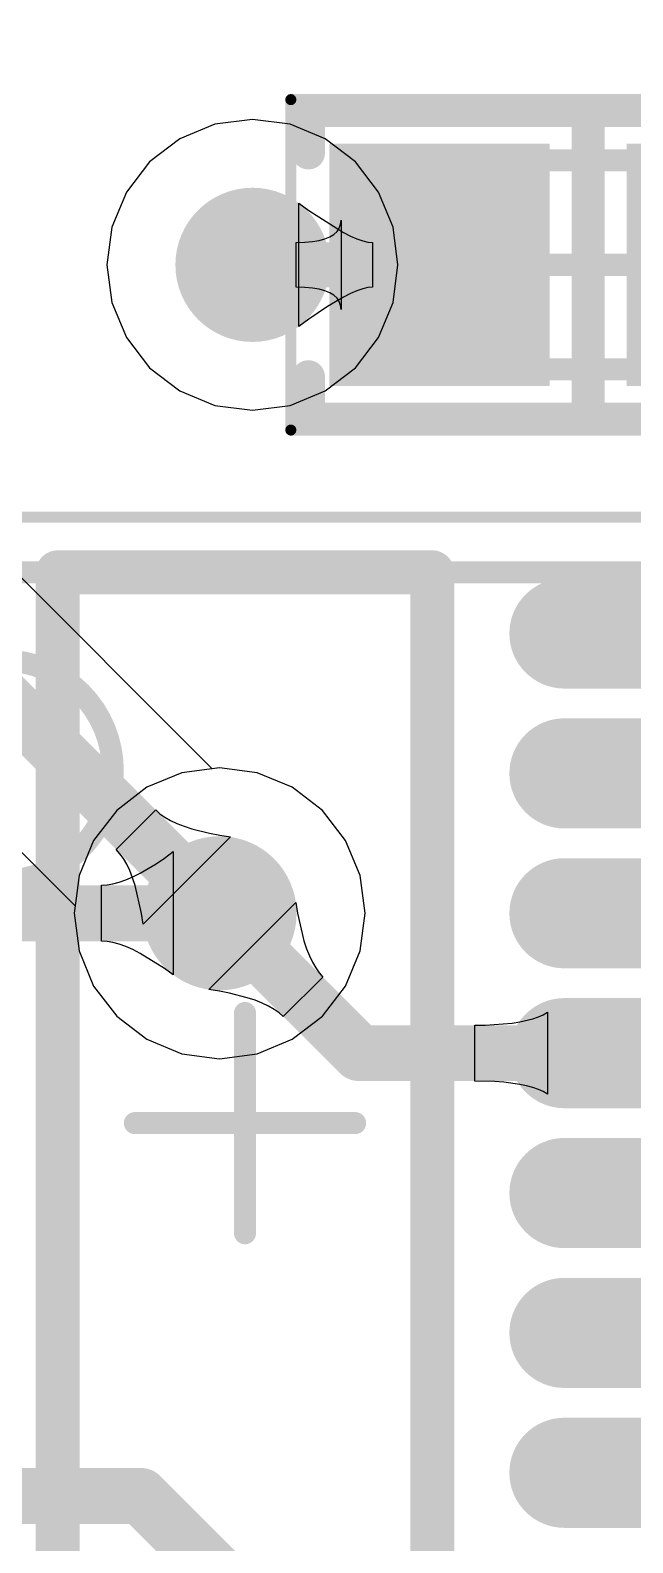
# Model space of a CAD drawing. Header units: inches. Extents: x -0.01 to 3.94, y -0.06 to 4.68.
# Drawn here: x 1.0203 to 1.128, y 2.8516 to 3.1219 of the extents above; entities that cross this region are included whole.
import ezdxf

# ---------------------------------------------------------------- set-up
doc = ezdxf.new("R2010")
doc.units = ezdxf.units.IN
doc.header["$MEASUREMENT"] = 0
for name, color, linetype in [('Bottom Layer', 5, 'Continuous'), ('Int1 -GND)', 16, 'Continuous'), ('Int2 -PWR)', 76, 'Continuous'), ('Top 3D Body', 56, 'Continuous'), ('Top Courtyard', 56, 'Continuous'), ('Top Layer', 1, 'Continuous'), ('Top Overlay', 2, 'Continuous'), ('Top Paste', 8, 'Continuous'), ('Top Solder', 216, 'Continuous'), ('Via Holes', 16, 'Continuous')]:
    doc.layers.add(name, color=color, linetype=linetype)

# ---------------------------------------------------------------- blocks, each defined once
blk = doc.blocks.new('517EE8A2_9FD8_4174_996D_BDBF76CA3EEB_431')
at = {"layer": 'Top Layer'}
h = blk.add_hatch(color=1, dxfattribs=at)
edge = h.paths.add_edge_path()
edge.add_arc((0.12992205, 0.0874998), 0.007874, 270, 450)
edge.add_line((0.12992205, 0.09537380000000001), (0.05708735000000001, 0.09537380000000001))
edge.add_arc((0.05708735, 0.0874998), 0.007874, 90, 270)
edge.add_line((0.05708735, 0.0796258), (0.12992205, 0.0796258))
h = blk.add_hatch(color=1, dxfattribs=at)
edge = h.paths.add_edge_path()
edge.add_arc((0.12992205, 0.0624998), 0.007874, 270, 450)
edge.add_line((0.12992205, 0.0703738), (0.05708735000000001, 0.0703738))
edge.add_arc((0.05708735, 0.0624998), 0.007874, 90, 270)
edge.add_line((0.05708735, 0.0546258), (0.12992205, 0.0546258))
h = blk.add_hatch(color=1, dxfattribs=at)
edge = h.paths.add_edge_path()
edge.add_arc((0.12992205, 0.0374998), 0.007874, 270, 450)
edge.add_line((0.12992205, 0.0453738), (0.05708735000000001, 0.0453738))
edge.add_arc((0.05708735, 0.0374998), 0.007874, 90, 270)
edge.add_line((0.05708735, 0.0296258), (0.12992205, 0.0296258))
h = blk.add_hatch(color=1, dxfattribs=at)
edge = h.paths.add_edge_path()
edge.add_arc((0.12992205, 0.0124998), 0.007874, 270, 450)
edge.add_line((0.12992205, 0.0203738), (0.05708735000000001, 0.0203738))
edge.add_arc((0.05708735, 0.0124998), 0.007874, 90, 270)
edge.add_line((0.05708735, 0.004625800000000003), (0.12992205, 0.004625799999999996))
h = blk.add_hatch(color=1, dxfattribs=at)
edge = h.paths.add_edge_path()
edge.add_arc((0.12992205, -0.0125002), 0.007874, 270, 450)
edge.add_line((0.12992205, -0.004626200000000002), (0.05708735000000001, -0.004626199999999997))
edge.add_arc((0.05708735, -0.0125002), 0.007874, 90, 270)
edge.add_line((0.05708735, -0.0203742), (0.12992205, -0.0203742))
h = blk.add_hatch(color=1, dxfattribs=at)
edge = h.paths.add_edge_path()
edge.add_arc((0.12992205, -0.0375002), 0.007874, 270, 450)
edge.add_line((0.12992205, -0.0296262), (0.05708735000000001, -0.0296262))
edge.add_arc((0.05708735, -0.0375002), 0.007874, 90, 270)
edge.add_line((0.05708735, -0.0453742), (0.12992205, -0.0453742))
h = blk.add_hatch(color=1, dxfattribs=at)
edge = h.paths.add_edge_path()
edge.add_arc((0.12992205, -0.0625002), 0.007874, 270, 450)
edge.add_line((0.12992205, -0.05462620000000001), (0.05708735000000001, -0.05462620000000001))
edge.add_arc((0.05708735, -0.0625002), 0.007874, 90, 270)
edge.add_line((0.05708735, -0.07037420000000001), (0.12992205, -0.07037420000000001))
at = {"layer": 'Top Paste'}
h = blk.add_hatch(color=8, dxfattribs=at)
edge = h.paths.add_edge_path()
edge.add_arc((0.12992205, 0.0874998), 0.007874, 270, 450)
edge.add_line((0.12992205, 0.09537380000000001), (0.05708735000000001, 0.09537380000000001))
edge.add_arc((0.05708735, 0.0874998), 0.007874, 90, 270)
edge.add_line((0.05708735, 0.0796258), (0.12992205, 0.0796258))
h = blk.add_hatch(color=8, dxfattribs=at)
edge = h.paths.add_edge_path()
edge.add_arc((0.12992205, 0.0624998), 0.007874, 270, 450)
edge.add_line((0.12992205, 0.0703738), (0.05708735000000001, 0.0703738))
edge.add_arc((0.05708735, 0.0624998), 0.007874, 90, 270)
edge.add_line((0.05708735, 0.0546258), (0.12992205, 0.0546258))
h = blk.add_hatch(color=8, dxfattribs=at)
edge = h.paths.add_edge_path()
edge.add_arc((0.12992205, 0.0374998), 0.007874, 270, 450)
edge.add_line((0.12992205, 0.0453738), (0.05708735000000001, 0.0453738))
edge.add_arc((0.05708735, 0.0374998), 0.007874, 90, 270)
edge.add_line((0.05708735, 0.0296258), (0.12992205, 0.0296258))
h = blk.add_hatch(color=8, dxfattribs=at)
edge = h.paths.add_edge_path()
edge.add_arc((0.12992205, 0.0124998), 0.007874, 270, 450)
edge.add_line((0.12992205, 0.0203738), (0.05708735000000001, 0.0203738))
edge.add_arc((0.05708735, 0.0124998), 0.007874, 90, 270)
edge.add_line((0.05708735, 0.004625800000000003), (0.12992205, 0.004625799999999996))
h = blk.add_hatch(color=8, dxfattribs=at)
edge = h.paths.add_edge_path()
edge.add_arc((0.12992205, -0.0125002), 0.007874, 270, 450)
edge.add_line((0.12992205, -0.004626200000000002), (0.05708735000000001, -0.004626199999999997))
edge.add_arc((0.05708735, -0.0125002), 0.007874, 90, 270)
edge.add_line((0.05708735, -0.0203742), (0.12992205, -0.0203742))
h = blk.add_hatch(color=8, dxfattribs=at)
edge = h.paths.add_edge_path()
edge.add_arc((0.12992205, -0.0375002), 0.007874, 270, 450)
edge.add_line((0.12992205, -0.0296262), (0.05708735000000001, -0.0296262))
edge.add_arc((0.05708735, -0.0375002), 0.007874, 90, 270)
edge.add_line((0.05708735, -0.0453742), (0.12992205, -0.0453742))
h = blk.add_hatch(color=8, dxfattribs=at)
edge = h.paths.add_edge_path()
edge.add_arc((0.12992205, -0.0625002), 0.007874, 270, 450)
edge.add_line((0.12992205, -0.05462620000000001), (0.05708735000000001, -0.05462620000000001))
edge.add_arc((0.05708735, -0.0625002), 0.007874, 90, 270)
edge.add_line((0.05708735, -0.07037420000000001), (0.12992205, -0.07037420000000001))
at = {"layer": 'Top Solder'}
h = blk.add_hatch(color=216, dxfattribs=at)
edge = h.paths.add_edge_path()
edge.add_arc((0.12992205, 0.0874998), 0.0098425, 270, 450)
edge.add_line((0.12992205, 0.0973423), (0.05708735000000001, 0.0973423))
edge.add_arc((0.05708735, 0.0874998), 0.0098425, 90, 270)
edge.add_line((0.05708735, 0.0776573), (0.12992205, 0.0776573))
h = blk.add_hatch(color=216, dxfattribs=at)
edge = h.paths.add_edge_path()
edge.add_arc((0.12992205, 0.0624998), 0.0098425, 270, 450)
edge.add_line((0.12992205, 0.0723423), (0.05708735000000001, 0.0723423))
edge.add_arc((0.05708735, 0.0624998), 0.0098425, 90, 270)
edge.add_line((0.05708735, 0.0526573), (0.12992205, 0.0526573))
h = blk.add_hatch(color=216, dxfattribs=at)
edge = h.paths.add_edge_path()
edge.add_arc((0.12992205, 0.0374998), 0.0098425, 270, 450)
edge.add_line((0.12992205, 0.0473423), (0.05708735000000001, 0.0473423))
edge.add_arc((0.05708735, 0.0374998), 0.0098425, 90, 270)
edge.add_line((0.05708735, 0.0276573), (0.12992205, 0.0276573))
h = blk.add_hatch(color=216, dxfattribs=at)
edge = h.paths.add_edge_path()
edge.add_arc((0.12992205, 0.0124998), 0.0098425, 270, 450)
edge.add_line((0.12992205, 0.0223423), (0.05708735000000001, 0.0223423))
edge.add_arc((0.05708735, 0.0124998), 0.0098425, 90, 270)
edge.add_line((0.05708735, 0.002657300000000003), (0.12992205, 0.002657299999999996))
h = blk.add_hatch(color=216, dxfattribs=at)
edge = h.paths.add_edge_path()
edge.add_arc((0.12992205, -0.0125002), 0.0098425, 270, 450)
edge.add_line((0.12992205, -0.002657700000000002), (0.05708735000000001, -0.002657699999999997))
edge.add_arc((0.05708735, -0.0125002), 0.0098425, 90, 270)
edge.add_line((0.05708735, -0.0223427), (0.12992205, -0.0223427))
h = blk.add_hatch(color=216, dxfattribs=at)
edge = h.paths.add_edge_path()
edge.add_arc((0.12992205, -0.0375002), 0.0098425, 270, 450)
edge.add_line((0.12992205, -0.0276577), (0.05708735000000001, -0.0276577))
edge.add_arc((0.05708735, -0.0375002), 0.0098425, 90, 270)
edge.add_line((0.05708735, -0.0473427), (0.12992205, -0.0473427))
h = blk.add_hatch(color=216, dxfattribs=at)
edge = h.paths.add_edge_path()
edge.add_arc((0.12992205, -0.0625002), 0.0098425, 270, 450)
edge.add_line((0.12992205, -0.0526577), (0.05708735000000001, -0.0526577))
edge.add_arc((0.05708735, -0.0625002), 0.0098425, 90, 270)
edge.add_line((0.05708735, -0.07234270000000001), (0.12992205, -0.07234270000000001))
at = {"layer": 'Top 3D Body'}
blk.add_lwpolyline([(-0.0787393, 0.0984258, 0.003937, 0.003937, 0), (0.0787407, 0.0984258, 0.003937, 0.003937, 0)], format="xyseb", dxfattribs=at)
for points in [[(-0.023622, 0.0629921, 0.003937, 0.003937, 1), (-0.062992, 0.0629921, 0.003937, 0.003937, 1)], [(-0.0246062, 0.0629921, 0.0019685, 0.0019685, 1), (-0.0226378, 0.0629921, 0.0019685, 0.0019685, 1)]]:
    blk.add_lwpolyline(points, format="xyseb", close=True, dxfattribs=at)
at = {"layer": 'Top Courtyard'}
for points in [[(-0.1476373, 0.1082678, 0.0019685, 0.0019685, 0), (0.1476387, 0.1082678, 0.0019685, 0.0019685, 0)], [(7e-07, -0.0196842, 0.003937, 0.003937, 0), (7e-07, 0.0196858, 0.003937, 0.003937, 0)], [(-0.0196853, -2e-07, 0.003937, 0.003937, 0), (0.0196847, -2e-07, 0.003937, 0.003937, 0)]]:
    blk.add_lwpolyline(points, format="xyseb", dxfattribs=at)
for points in [[(-0.0009835, 0.0196858, 0.0019685, 0.0019685, 1), (0.0009849, 0.0196858, 0.0019685, 0.0019685, 1)], [(-0.0206695, -2e-07, 0.0019685, 0.0019685, 1), (-0.0187011, -2e-07, 0.0019685, 0.0019685, 1)], [(0.0187005, -2e-07, 0.0019685, 0.0019685, 1), (0.0206689, -2e-07, 0.0019685, 0.0019685, 1)], [(-0.0009835, -0.0196842, 0.0019685, 0.0019685, 1), (0.0009849, -0.0196842, 0.0019685, 0.0019685, 1)]]:
    blk.add_lwpolyline(points, format="xyseb", close=True, dxfattribs=at)
at = {"layer": 'Top Overlay'}
for points in [[(-0.0334653, -0.0984242, 0.007874, 0.007874, 0), (-0.0334653, 0.0984258, 0.007874, 0.007874, 0)], [(-0.0334653, 0.0984258, 0.007874, 0.007874, 0), (0.0334647, 0.0984258, 0.007874, 0.007874, 0)], [(0.0334647, -0.0984242, 0.007874, 0.007874, 0), (0.0334647, 0.0984258, 0.007874, 0.007874, 0)]]:
    blk.add_lwpolyline(points, format="xyseb", dxfattribs=at)
for points in [[(-0.0354338, 0.0984258, 0.003937, 0.003937, 1), (-0.0314968, 0.0984258, 0.003937, 0.003937, 1)], [(-0.0354338, 0.0984258, 0.003937, 0.003937, 1), (-0.0314968, 0.0984258, 0.003937, 0.003937, 1)], [(0.0314962, 0.0984258, 0.003937, 0.003937, 1), (0.0354332, 0.0984258, 0.003937, 0.003937, 1)], [(0.0314962, 0.0984258, 0.003937, 0.003937, 1), (0.0354332, 0.0984258, 0.003937, 0.003937, 1)]]:
    blk.add_lwpolyline(points, format="xyseb", close=True, dxfattribs=at)
blk = doc.blocks.new('CAP_0603_1608_584')
at = {"layer": 'Top Layer'}
for points in [[(-0.04429185, -0.01968525), (-0.04429185, 0.01968485), (-0.00885875, 0.01968485), (-0.00885875, -0.01968525)], [(0.00885815, -0.01968525), (0.00885815, 0.01968485), (0.04429125, 0.01968485), (0.04429125, -0.01968525)]]:
    blk.add_hatch(color=1, dxfattribs=at).paths.add_polyline_path(points)
at = {"layer": 'Top Paste'}
for points in [[(-0.04429185, -0.01968525), (-0.04429185, 0.01968485), (-0.00885875, 0.01968485), (-0.00885875, -0.01968525)], [(0.00885815, -0.01968525), (0.00885815, 0.01968485), (0.04429125, 0.01968485), (0.04429125, -0.01968525)]]:
    blk.add_hatch(color=8, dxfattribs=at).paths.add_polyline_path(points)
at = {"layer": 'Top Solder'}
for points in [[(-0.04626035, -0.02165375), (-0.04626035, 0.02165335), (-0.00689025, 0.02165335), (-0.00689025, -0.02165375)], [(0.00688965, -0.02165375), (0.00688965, 0.02165335), (0.04625975, 0.02165335), (0.04625975, -0.02165375)]]:
    blk.add_hatch(color=216, dxfattribs=at).paths.add_polyline_path(points)
at = {"layer": 'Top 3D Body'}
for points in [[(-0.0344493, 0.0186998, 0.003937, 0.003937, 0), (-0.0344493, -0.0187002, 0.003937, 0.003937, 0)], [(0.0344487, 0.0186998, 0.003937, 0.003937, 0), (-0.0344493, 0.0186998, 0.003937, 0.003937, 0)], [(0.0344487, 0.0186998, 0.003937, 0.003937, 0), (0.0344487, -0.0187002, 0.003937, 0.003937, 0)], [(0.0344487, -0.0187002, 0.003937, 0.003937, 0), (-0.0344493, -0.0187002, 0.003937, 0.003937, 0)]]:
    blk.add_lwpolyline(points, format="xyseb", dxfattribs=at)
for points in [[(-0.0354335, 0.0186998, 0.0019685, 0.0019685, 1), (-0.0334651, 0.0186998, 0.0019685, 0.0019685, 1)], [(-0.0354335, 0.0186998, 0.0019685, 0.0019685, 1), (-0.0334651, 0.0186998, 0.0019685, 0.0019685, 1)], [(0.0334645, 0.0186998, 0.0019685, 0.0019685, 1), (0.0354329, 0.0186998, 0.0019685, 0.0019685, 1)], [(0.0334645, 0.0186998, 0.0019685, 0.0019685, 1), (0.0354329, 0.0186998, 0.0019685, 0.0019685, 1)], [(-0.0354335, -0.0187002, 0.0019685, 0.0019685, 1), (-0.0334651, -0.0187002, 0.0019685, 0.0019685, 1)], [(-0.0354335, -0.0187002, 0.0019685, 0.0019685, 1), (-0.0334651, -0.0187002, 0.0019685, 0.0019685, 1)], [(0.0334645, -0.0187002, 0.0019685, 0.0019685, 1), (0.0354329, -0.0187002, 0.0019685, 0.0019685, 1)], [(0.0334645, -0.0187002, 0.0019685, 0.0019685, 1), (0.0354329, -0.0187002, 0.0019685, 0.0019685, 1)]]:
    blk.add_lwpolyline(points, format="xyseb", close=True, dxfattribs=at)
at = {"layer": 'Top Courtyard'}
for points in [[(-0.0531493, 0.0295278, 0.0019685, 0.0019685, 0), (-0.0531493, -0.0295282, 0.0019685, 0.0019685, 0)], [(0.0531487, 0.0295278, 0.0019685, 0.0019685, 0), (-0.0531493, 0.0295278, 0.0019685, 0.0019685, 0)], [(0.0531487, 0.0295278, 0.0019685, 0.0019685, 0), (0.0531487, -0.0295282, 0.0019685, 0.0019685, 0)], [(7e-07, 0.0186998, 0.003937, 0.003937, 0), (7e-07, -0.0187002, 0.003937, 0.003937, 0)], [(0.0187007, -2e-07, 0.003937, 0.003937, 0), (-0.0187013, -2e-07, 0.003937, 0.003937, 0)], [(0.0531487, -0.0295282, 0.0019685, 0.0019685, 0), (-0.0531493, -0.0295282, 0.0019685, 0.0019685, 0)]]:
    blk.add_lwpolyline(points, format="xyseb", dxfattribs=at)
for points in [[(-0.0536414, 0.0295278, 0.0009842, 0.0009842, 1), (-0.0526572, 0.0295278, 0.0009842, 0.0009842, 1)], [(-0.0536414, 0.0295278, 0.0009842, 0.0009842, 1), (-0.0526572, 0.0295278, 0.0009842, 0.0009842, 1)], [(0.0526566, 0.0295278, 0.0009842, 0.0009842, 1), (0.0536408, 0.0295278, 0.0009842, 0.0009842, 1)], [(0.0526566, 0.0295278, 0.0009842, 0.0009842, 1), (0.0536408, 0.0295278, 0.0009842, 0.0009842, 1)], [(-0.0009835, 0.0186998, 0.0019685, 0.0019685, 1), (0.0009849, 0.0186998, 0.0019685, 0.0019685, 1)], [(-0.0196855, -2e-07, 0.0019685, 0.0019685, 1), (-0.0177171, -2e-07, 0.0019685, 0.0019685, 1)], [(0.0177165, -2e-07, 0.0019685, 0.0019685, 1), (0.0196849, -2e-07, 0.0019685, 0.0019685, 1)], [(-0.0009835, -0.0187002, 0.0019685, 0.0019685, 1), (0.0009849, -0.0187002, 0.0019685, 0.0019685, 1)], [(-0.0536414, -0.0295282, 0.0009842, 0.0009842, 1), (-0.0526572, -0.0295282, 0.0009842, 0.0009842, 1)], [(-0.0536414, -0.0295282, 0.0009842, 0.0009842, 1), (-0.0526572, -0.0295282, 0.0009842, 0.0009842, 1)], [(0.0526566, -0.0295282, 0.0009842, 0.0009842, 1), (0.0536408, -0.0295282, 0.0009842, 0.0009842, 1)], [(0.0526566, -0.0295282, 0.0009842, 0.0009842, 1), (0.0536408, -0.0295282, 0.0009842, 0.0009842, 1)]]:
    blk.add_lwpolyline(points, format="xyseb", close=True, dxfattribs=at)
at = {"layer": 'Top Overlay'}
for points in [[(0.0500007, 0.0275598, 0.0059055, 0.0059055, 0), (-0.0499993, 0.0275598, 0.0059055, 0.0059055, 0)], [(-0.0499993, 0.0275598, 0.0059055, 0.0059055, 0), (-0.0499993, 0.0199998, 0.0059055, 0.0059055, 0)], [(7e-07, 0.0275598, 0.0059055, 0.0059055, 0), (7e-07, -0.0275582, 0.0059055, 0.0059055, 0)], [(0.0500007, 0.0275598, 0.0059055, 0.0059055, 0), (0.0500007, 0.0199998, 0.0059055, 0.0059055, 0)], [(-0.0499993, -0.0200002, 0.0059055, 0.0059055, 0), (-0.0499993, -0.0275582, 0.0059055, 0.0059055, 0)], [(0.0500007, -0.0200002, 0.0059055, 0.0059055, 0), (0.0500007, -0.0275582, 0.0059055, 0.0059055, 0)], [(0.0500007, -0.0275582, 0.0059055, 0.0059055, 0), (-0.0499993, -0.0275582, 0.0059055, 0.0059055, 0)]]:
    blk.add_lwpolyline(points, format="xyseb", dxfattribs=at)
for points in [[(-0.0514757, 0.0275598, 0.0029527, 0.0029527, 1), (-0.0485229, 0.0275598, 0.0029527, 0.0029527, 1)], [(-0.0514757, 0.0275598, 0.0029527, 0.0029527, 1), (-0.0485229, 0.0275598, 0.0029527, 0.0029527, 1)], [(-0.0014757, 0.0275598, 0.0029527, 0.0029527, 1), (0.0014771, 0.0275598, 0.0029527, 0.0029527, 1)], [(0.0485243, 0.0275598, 0.0029527, 0.0029527, 1), (0.0514771, 0.0275598, 0.0029527, 0.0029527, 1)], [(0.0485243, 0.0275598, 0.0029527, 0.0029527, 1), (0.0514771, 0.0275598, 0.0029527, 0.0029527, 1)], [(-0.0514757, 0.0199998, 0.0029527, 0.0029527, 1), (-0.0485229, 0.0199998, 0.0029527, 0.0029527, 1)], [(0.0485243, 0.0199998, 0.0029527, 0.0029527, 1), (0.0514771, 0.0199998, 0.0029527, 0.0029527, 1)], [(-0.0514757, -0.0200002, 0.0029527, 0.0029527, 1), (-0.0485229, -0.0200002, 0.0029527, 0.0029527, 1)], [(0.0485243, -0.0200002, 0.0029527, 0.0029527, 1), (0.0514771, -0.0200002, 0.0029527, 0.0029527, 1)], [(-0.0514757, -0.0275582, 0.0029527, 0.0029527, 1), (-0.0485229, -0.0275582, 0.0029527, 0.0029527, 1)], [(-0.0514757, -0.0275582, 0.0029527, 0.0029527, 1), (-0.0485229, -0.0275582, 0.0029527, 0.0029527, 1)], [(-0.0014757, -0.0275582, 0.0029527, 0.0029527, 1), (0.0014771, -0.0275582, 0.0029527, 0.0029527, 1)], [(0.0485243, -0.0275582, 0.0029527, 0.0029527, 1), (0.0514771, -0.0275582, 0.0029527, 0.0029527, 1)], [(0.0485243, -0.0275582, 0.0029527, 0.0029527, 1), (0.0514771, -0.0275582, 0.0029527, 0.0029527, 1)]]:
    blk.add_lwpolyline(points, format="xyseb", close=True, dxfattribs=at)

msp = doc.modelspace()

# ---------------------------------------------------------------- hatches: boundary and pattern name
at = {"layer": 'Bottom Layer'}
h = msp.add_hatch(color=5, dxfattribs=at)
edge = h.paths.add_edge_path()
edge.add_arc((1.06, 3.08), 0.0137795, 0, 360)
h = msp.add_hatch(color=5, dxfattribs=at)
edge = h.paths.add_edge_path()
edge.add_arc((1.0541141, 2.9641141), 0.0137795, 0, 360)
at = {"layer": 'Int1 -GND)'}
h = msp.add_hatch(color=7, dxfattribs=at)
edge = h.paths.add_edge_path()
edge.add_arc((1.06, 3.08), 0.0137795, 0, 360)
h = msp.add_hatch(color=7, dxfattribs=at)
edge = h.paths.add_edge_path()
edge.add_arc((1.0541141, 2.9641141), 0.0137795, 0, 360)
at = {"layer": 'Int2 -PWR)'}
h = msp.add_hatch(color=7, dxfattribs=at)
edge = h.paths.add_edge_path()
edge.add_arc((1.06, 3.08), 0.0137795, 0, 360)
h = msp.add_hatch(color=7, dxfattribs=at)
edge = h.paths.add_edge_path()
edge.add_arc((1.0541141, 2.9641141), 0.0137795, 0, 360)
at = {"layer": 'Top Layer'}
h = msp.add_hatch(color=1, dxfattribs=at)
edge = h.paths.add_edge_path()
edge.add_arc((1.06, 3.08), 0.0137795, 0, 360)
h = msp.add_hatch(color=1, dxfattribs=at)
edge = h.paths.add_edge_path()
edge.add_arc((1.0541141, 2.9641141), 0.0137795, 0, 360)
at = {"layer": 'Via Holes'}
h = msp.add_hatch(color=7, dxfattribs=at)
edge = h.paths.add_edge_path()
edge.add_arc((1.06, 3.08), 0.0068897, 0, 360)
h = msp.add_hatch(color=7, dxfattribs=at)
edge = h.paths.add_edge_path()
edge.add_arc((1.0541141, 2.9641141), 0.0068897, 0, 360)

# ---------------------------------------------------------------- linework, layer by layer
at = {"layer": 'Int1 -GND)'}
for p, q in [((1.0541141, 2.9901161), (1.0473843, 2.9892301)), ((1.0608439, 2.9892301), (1.0541141, 2.9901161)), ((1.0473843, 2.9892301), (1.0411131, 2.9866325)), ((1.0671151, 2.9866325), (1.0608439, 2.9892301)), ((1.0411131, 2.9866325), (1.0357279, 2.9825003)), ((1.0725003, 2.9825003), (1.0671151, 2.9866325)), ((1.0357279, 2.9825003), (1.0315957, 2.9771151)), ((1.0766325, 2.9771151), (1.0725003, 2.9825003)), ((1.0315957, 2.9771151), (1.0289981, 2.9708439)), ((1.0792301, 2.9708439), (1.0766325, 2.9771151)), ((1.0289981, 2.9708439), (1.0281121, 2.9641141)), ((1.0801161, 2.9641141), (1.0792301, 2.9708439)), ((1.0281121, 2.9641141), (1.0289981, 2.9573843)), ((1.0792301, 2.9573843), (1.0801161, 2.9641141)), ((1.0289981, 2.9573843), (1.0315957, 2.9511131)), ((1.0766325, 2.9511131), (1.0792301, 2.9573843)), ((1.0315957, 2.9511131), (1.0357279, 2.9457279)), ((1.0725003, 2.9457279), (1.0766325, 2.9511131)), ((1.0357279, 2.9457279), (1.0411131, 2.9415957)), ((1.0671151, 2.9415957), (1.0725003, 2.9457279)), ((1.0411131, 2.9415957), (1.0473843, 2.9389981)), ((1.0608439, 2.9389981), (1.0671151, 2.9415957)), ((1.0473843, 2.9389981), (1.0541141, 2.9381121)), ((1.0541141, 2.9381121), (1.0608439, 2.9389981))]:
    msp.add_line(p, q, dxfattribs=at)
at = {"layer": 'Int2 -PWR)'}
for p, q in [((1.052798, 2.9899428), (0.897333, 3.1454078)), ((0.8677437, 3.1259719), (1.0282854, 2.9654302)), ((1.06, 3.106002), (1.0532702, 3.105116)), ((1.0667298, 3.105116), (1.06, 3.106002)), ((1.0532702, 3.105116), (1.046999, 3.1025184)), ((1.073001, 3.1025184), (1.0667298, 3.105116)), ((1.046999, 3.1025184), (1.0416138, 3.0983862)), ((1.0783862, 3.0983862), (1.073001, 3.1025184)), ((1.0416138, 3.0983862), (1.0374816, 3.093001)), ((1.0825184, 3.093001), (1.0783862, 3.0983862)), ((1.0374816, 3.093001), (1.034884, 3.0867298)), ((1.085116, 3.0867298), (1.0825184, 3.093001)), ((1.034884, 3.0867298), (1.033998, 3.08)), ((1.086002, 3.08), (1.085116, 3.0867298)), ((1.033998, 3.08), (1.034884, 3.0732702)), ((1.085116, 3.0732702), (1.086002, 3.08)), ((1.034884, 3.0732702), (1.0374816, 3.066999)), ((1.0825184, 3.066999), (1.085116, 3.0732702)), ((1.0374816, 3.066999), (1.0416138, 3.0616138)), ((1.0783862, 3.0616138), (1.0825184, 3.066999)), ((1.0416138, 3.0616138), (1.046999, 3.0574816)), ((1.073001, 3.0574816), (1.0783862, 3.0616138)), ((1.046999, 3.0574816), (1.0532702, 3.054884)), ((1.0667298, 3.054884), (1.073001, 3.0574816)), ((1.0532702, 3.054884), (1.06, 3.053998)), ((1.06, 3.053998), (1.0667298, 3.054884)), ((1.0541141, 2.9901161), (1.052798, 2.9899428)), ((1.0608439, 2.9892301), (1.0541141, 2.9901161)), ((1.0671151, 2.9866325), (1.0608439, 2.9892301)), ((1.0725003, 2.9825003), (1.0671151, 2.9866325)), ((1.0356529, 2.9755043), (1.0427239, 2.9825753)), ((1.0427239, 2.9825753), (1.0434706, 2.9819138)), ((1.0434706, 2.9819138), (1.0443476, 2.9812921)), ((1.0766325, 2.9771151), (1.0725003, 2.9825003)), ((1.0443476, 2.9812921), (1.0453549, 2.9807104)), ((1.0453549, 2.9807104), (1.0464925, 2.9801686)), ((1.0464925, 2.9801686), (1.0477604, 2.9796668)), ((1.0477604, 2.9796668), (1.0491586, 2.9792048)), ((1.0491586, 2.9792048), (1.0523459, 2.9784008)), ((1.0560544, 2.9777564), (1.0404718, 2.9621738)), ((1.0523459, 2.9784008), (1.054135, 2.9780586)), ((1.054135, 2.9780586), (1.0560544, 2.9777564)), ((1.0792301, 2.9708439), (1.0766325, 2.9771151)), ((1.0363144, 2.9747576), (1.0356529, 2.9755043)), ((1.0369361, 2.9738806), (1.0363144, 2.9747576)), ((1.0375178, 2.9728733), (1.0369361, 2.9738806)), ((1.0380596, 2.9717357), (1.0375178, 2.9728733)), ((1.0385614, 2.9704678), (1.0380596, 2.9717357)), ((1.0801161, 2.9641141), (1.0792301, 2.9708439)), ((1.0390234, 2.9690696), (1.0385614, 2.9704678)), ((1.0401696, 2.9640932), (1.0390234, 2.9690696)), ((1.0282854, 2.9654302), (1.0281121, 2.9641141)), ((1.0281121, 2.9641141), (1.0289981, 2.9573843)), ((1.0404718, 2.9621738), (1.0401696, 2.9640932)), ((1.0792301, 2.9573843), (1.0801161, 2.9641141)), ((1.0289981, 2.9573843), (1.0315957, 2.9511131)), ((1.0766325, 2.9511131), (1.0792301, 2.9573843)), ((1.0315957, 2.9511131), (1.0357279, 2.9457279)), ((1.0725003, 2.9457279), (1.0766325, 2.9511131)), ((1.0357279, 2.9457279), (1.0411131, 2.9415957)), ((1.0671151, 2.9415957), (1.0725003, 2.9457279)), ((1.0411131, 2.9415957), (1.0473843, 2.9389981)), ((1.0608439, 2.9389981), (1.0671151, 2.9415957)), ((1.0473843, 2.9389981), (1.0541141, 2.9381121)), ((1.0541141, 2.9381121), (1.0608439, 2.9389981))]:
    msp.add_line(p, q, dxfattribs=at)
msp.add_lwpolyline([(0.88, 3.1382282, 0.01, 0.01, 0), (1.0541141, 2.9641141, 0.01, 0.01, 0)], format="xyseb", dxfattribs=at)
msp.add_lwpolyline([(1.0516141, 2.9641141, 0.005, 0.005, 1), (1.0566141, 2.9641141, 0.005, 0.005, 1)], format="xyseb", close=True, dxfattribs=at)
at = {"layer": 'Top Layer'}
for p, q in [((1.0682746, 3.0689815), (1.0682746, 3.0910185)), ((1.0682746, 3.0910185), (1.0700887, 3.089685)), ((1.0700887, 3.089685), (1.0762424, 3.0857546)), ((1.0755088, 3.08656), (1.0757488, 3.08724)), ((1.0757488, 3.08724), (1.0758288, 3.088)), ((1.0758288, 3.088), (1.0758288, 3.072)), ((1.0707088, 3.08416), (1.0719088, 3.08436)), ((1.0719088, 3.08436), (1.0729488, 3.08464)), ((1.0729488, 3.08464), (1.0738288, 3.085)), ((1.0738288, 3.085), (1.0745488, 3.08544)), ((1.0745488, 3.08544), (1.0751088, 3.08596)), ((1.0751088, 3.08596), (1.0755088, 3.08656)), ((1.0762424, 3.0857546), (1.0775052, 3.085123)), ((1.0775052, 3.085123), (1.0786578, 3.0846317)), ((1.0786578, 3.0846317), (1.0797001, 3.0842807)), ((1.0797001, 3.0842807), (1.0806321, 3.0840702)), ((1.0678288, 3.084), (1.0693488, 3.08404)), ((1.0678288, 3.076), (1.0678288, 3.084)), ((1.0693488, 3.08404), (1.0707088, 3.08416)), ((1.0806321, 3.0840702), (1.0814539, 3.084)), ((1.0814539, 3.084), (1.0814539, 3.076)), ((1.0693488, 3.07596), (1.0678288, 3.076)), ((1.0707088, 3.07584), (1.0693488, 3.07596)), ((1.0719088, 3.07564), (1.0707088, 3.07584)), ((1.0729488, 3.07536), (1.0719088, 3.07564)), ((1.0738288, 3.075), (1.0729488, 3.07536)), ((1.0762424, 3.0742454), (1.073386, 3.0725609)), ((1.0745488, 3.07456), (1.0738288, 3.075)), ((1.0751088, 3.07404), (1.0745488, 3.07456)), ((1.0755088, 3.07344), (1.0751088, 3.07404)), ((1.0775052, 3.074877), (1.0762424, 3.0742454)), ((1.0786578, 3.0753683), (1.0775052, 3.074877)), ((1.0797001, 3.0757193), (1.0786578, 3.0753683)), ((1.0806321, 3.0759298), (1.0797001, 3.0757193)), ((1.0814539, 3.076), (1.0806321, 3.0759298)), ((1.073386, 3.0725609), (1.0700887, 3.070315)), ((1.0757488, 3.07276), (1.0755088, 3.07344)), ((1.0758288, 3.072), (1.0757488, 3.07276)), ((1.0700887, 3.070315), (1.0682746, 3.0689815)), ((1.0427616, 2.972966), (1.0442686, 2.9739891)), ((1.0442686, 2.9739891), (1.0458395, 2.9751326)), ((1.0458395, 2.9751326), (1.0458395, 2.9530956)), ((1.0386239, 2.9706187), (1.0399392, 2.9712808)), ((1.0399392, 2.9712808), (1.0427616, 2.972966)), ((1.033006, 2.9691141), (1.0340018, 2.9691743)), ((1.033006, 2.9591141), (1.033006, 2.9691141)), ((1.0340018, 2.9691743), (1.0350614, 2.9693548)), ((1.0350614, 2.9693548), (1.036185, 2.9696558)), ((1.036185, 2.9696558), (1.0373725, 2.9700771)), ((1.0373725, 2.9700771), (1.0386239, 2.9706187)), ((1.0521738, 2.9504718), (1.0677564, 2.9660544)), ((1.0677564, 2.9660544), (1.0680586, 2.964135)), ((1.0680586, 2.964135), (1.0692048, 2.9591586)), ((1.0340018, 2.9590539), (1.033006, 2.9591141)), ((1.0350614, 2.9588734), (1.0340018, 2.9590539)), ((1.036185, 2.9585724), (1.0350614, 2.9588734)), ((1.0373725, 2.9581511), (1.036185, 2.9585724)), ((1.0386239, 2.9576095), (1.0373725, 2.9581511)), ((1.0399392, 2.9569474), (1.0386239, 2.9576095)), ((1.0692048, 2.9591586), (1.0696668, 2.9577604)), ((1.0696668, 2.9577604), (1.0701686, 2.9564925)), ((1.0442686, 2.9542391), (1.0399392, 2.9569474)), ((1.0701686, 2.9564925), (1.0707104, 2.9553549)), ((1.0707104, 2.9553549), (1.0712921, 2.9543476)), ((1.0458395, 2.9530956), (1.0442686, 2.9542391)), ((1.0725753, 2.9527239), (1.0655043, 2.9456529)), ((1.0712921, 2.9543476), (1.0719138, 2.9534706)), ((1.0719138, 2.9534706), (1.0725753, 2.9527239)), ((1.0540932, 2.9501696), (1.0521738, 2.9504718)), ((1.0558823, 2.9498274), (1.0540932, 2.9501696)), ((1.0590696, 2.9490234), (1.0558823, 2.9498274)), ((1.0604678, 2.9485614), (1.0590696, 2.9490234)), ((1.0617357, 2.9480596), (1.0604678, 2.9485614)), ((1.0628733, 2.9475178), (1.0617357, 2.9480596)), ((1.0638806, 2.9469361), (1.0628733, 2.9475178)), ((1.0647576, 2.9463144), (1.0638806, 2.9469361)), ((1.1119728, 2.9459804), (1.1127231, 2.9464182)), ((1.1127231, 2.9464182), (1.1127231, 2.93181)), ((1.0655043, 2.9456529), (1.0647576, 2.9463144)), ((1.0997639, 2.9441141), (1.1016054, 2.9441371)), ((1.0997639, 2.9341141), (1.0997639, 2.9441141)), ((1.1016054, 2.9441371), (1.1064026, 2.9444828)), ((1.1064026, 2.9444828), (1.1077592, 2.9446901)), ((1.1077592, 2.9446901), (1.1101085, 2.9452431)), ((1.1101085, 2.9452431), (1.1111013, 2.9455887)), ((1.1111013, 2.9455887), (1.1119728, 2.9459804)), ((1.1033258, 2.9340219), (1.0997639, 2.9341141)), ((1.1049248, 2.9339067), (1.1033258, 2.9340219)), ((1.1077592, 2.9335381), (1.1049248, 2.9339067)), ((1.1089945, 2.9332846), (1.1077592, 2.9335381)), ((1.1101085, 2.9329851), (1.1089945, 2.9332846)), ((1.1111013, 2.9326395), (1.1101085, 2.9329851)), ((1.1119728, 2.9322478), (1.1111013, 2.9326395)), ((1.1127231, 2.93181), (1.1119728, 2.9322478))]:
    msp.add_line(p, q, dxfattribs=at)
for points in [[(1.06, 3.08, 0.008, 0.008, 0), (1.0934251, 3.08, 0.008, 0.008, 0)], [(1.0934251, 3.08, 0.008, 0.008, 0), (1.0934253, 3.0800002, 0.008, 0.008, 0)], [(0.9651579, 2.9641141, 0.01, 0.01, 0), (1.0541141, 2.9641141, 0.01, 0.01, 0)], [(1.0541141, 2.9641141, 0.01, 0.01, 0), (1.0791141, 2.9391141, 0.01, 0.01, 0)], [(1.0791141, 2.9391141, 0.01, 0.01, 0), (1.1521659, 2.9391141, 0.01, 0.01, 0)], [(1.0072567, 2.8599881, 0.01, 0.01, 0), (1.0400119, 2.8599881, 0.01, 0.01, 0)], [(1.0400119, 2.8599881, 0.01, 0.01, 0), (1.2349611, 2.6650389, 0.01, 0.01, 0)]]:
    msp.add_lwpolyline(points, format="xyseb", dxfattribs=at)
for points in [[(1.058, 3.08, 0.004, 0.004, 1), (1.062, 3.08, 0.004, 0.004, 1)], [(1.0914251, 3.08, 0.004, 0.004, 1), (1.0954251, 3.08, 0.004, 0.004, 1)], [(1.0914251, 3.08, 0.004, 0.004, 1), (1.0954251, 3.08, 0.004, 0.004, 1)], [(1.0914253, 3.0800002, 0.004, 0.004, 1), (1.0954253, 3.0800002, 0.004, 0.004, 1)], [(1.0516141, 2.9641141, 0.005, 0.005, 1), (1.0566141, 2.9641141, 0.005, 0.005, 1)], [(1.0516141, 2.9641141, 0.005, 0.005, 1), (1.0566141, 2.9641141, 0.005, 0.005, 1)], [(1.0766141, 2.9391141, 0.005, 0.005, 1), (1.0816141, 2.9391141, 0.005, 0.005, 1)], [(1.0766141, 2.9391141, 0.005, 0.005, 1), (1.0816141, 2.9391141, 0.005, 0.005, 1)], [(1.0375119, 2.8599881, 0.005, 0.005, 1), (1.0425119, 2.8599881, 0.005, 0.005, 1)], [(1.0375119, 2.8599881, 0.005, 0.005, 1), (1.0425119, 2.8599881, 0.005, 0.005, 1)]]:
    msp.add_lwpolyline(points, format="xyseb", close=True, dxfattribs=at)

# ---------------------------------------------------------------- block references
at = {"rotation": 180}
msp.add_blockref('CAP_0603_1608_584', (1.12, 3.08), dxfattribs=at)
msp.add_blockref('517EE8A2_9FD8_4174_996D_BDBF76CA3EEB_431', (1.0586612, 2.9266143))

doc.saveas('drawing.dxf')
